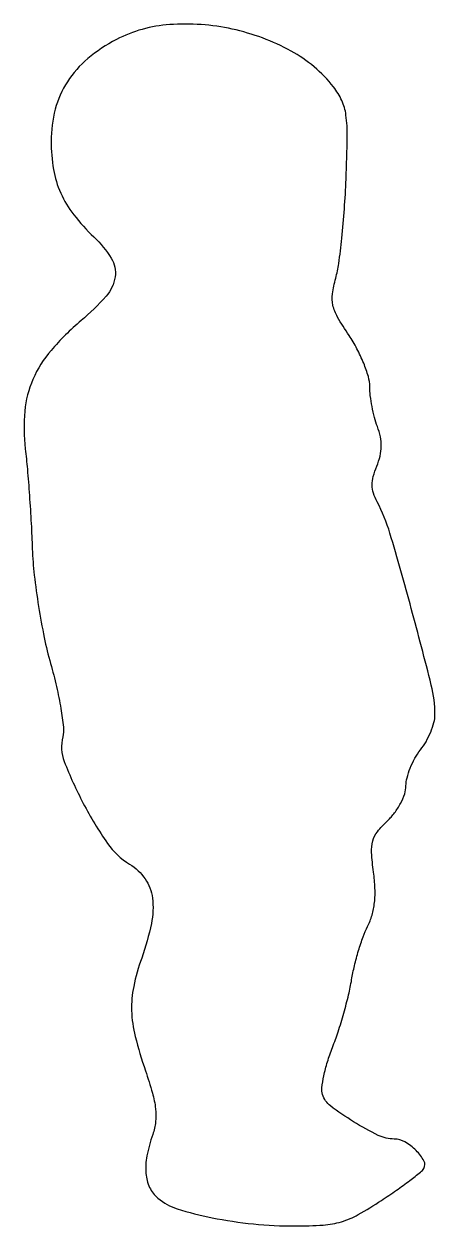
# Model space of a CAD drawing. Extents: x 0 to 57, y 0 to 166.
import ezdxf

# ---------------------------------------------------------------- set-up
doc = ezdxf.new("R2010")
doc.units = 0

msp = doc.modelspace()

# ---------------------------------------------------------------- linework, layer by layer
msp.add_lwpolyline([(13.008071, 163.822259, 0.055138), (9.057647, 161.19261, 0.0757), (6.240437, 157.99484, 0.078468), (4.569899, 154.197957, 0.064557), (4, 149.802457, 0.041897), (4.328046, 145.89442, 0.063185), (5.315981, 142.627843, 0.061194), (7.116674, 139.63828, 0.036587), (9.910724, 136.562909, -0.063752), (12.309548, 133.616522, -0.179095), (12.833536, 131.052036, -0.143752), (11.583504, 128.385949, -0.036586), (8.131157, 125.013582, 0.04046), (3.993266, 120.908509, 0.074717), (1.484754, 116.901553, 0.079789), (0.361732, 112.520777, 0.052384), (0.429391, 107.302531, -0.008149), (0.712881, 104.514698, -0.003688), (0.997724, 100.854493, -0.00365), (1.241645, 96.987114, -0.004988), (1.401156, 93.5, 0.019252), (1.671456, 89.865562, 0.011287), (2.260017, 85.542359, 0.011276), (3.045814, 81.234626, 0.01865), (3.925473, 77.64436, -0.012972), (4.741056, 74.471883, -0.015379), (5.340502, 71.435792, -0.014272), (5.691468, 68.864113, -0.088479), (5.599428, 67.540131, 0.154949), (5.808963, 64.14008, 0.028636), (8.435826, 58.355329, 0.030667), (11.788322, 52.823296, 0.10495), (14.832969, 49.955383, -0.106144), (16.973066, 47.929956, -0.118919), (17.983257, 45.283918, -0.084664), (17.838562, 41.752695, -0.032338), (16.5, 37, 0.033127), (15.397575, 33.061948, 0.060127), (15.108704, 29.735126, 0.053427), (15.610708, 26.179275, 0.021094), (17.021484, 21.437557, -0.013943), (17.987011, 18.354323, -0.040652), (18.417429, 16.167477, -0.056251), (18.418669, 14.378727, -0.055993), (18.021484, 12.631783, 0.035133), (17.219073, 9.677268, 0.069487), (17.082854, 7.256109, 0.090011), (17.601461, 5.322859, 0.106902), (18.75, 3.826431, 0.100966), (21.410054, 2.366563, 0.025423), (26.222737, 1.138475, 0.025192), (31.920354, 0.28531, 0.024571), (37.722785, 0, 0.017154), (41.565545, 0.131874, 0.055001), (44.083309, 0.586126, 0.056095), (46.415035, 1.573234, 0.018366), (49.602443, 3.524215, 0.006387), (51.676429, 4.939343, 0.0086), (53.51476, 6.276146, 0.006229), (55.013088, 7.435156, 0.08681), (55.46514, 7.943595, 0.273469), (55.485826, 8.994073, 0.068893), (54.405167, 10.410419, 0.063966), (52.846798, 11.604235, 0.13225), (51.376689, 12, -0.113974), (49.178954, 12.507563, -0.025114), (45.76719, 14.389869, -0.023282), (42.576023, 16.577419, -0.153679), (41.468103, 18.134787, -0.109189), (41.378683, 19.064822, -0.021849), (41.65465, 20.718512, -0.022142), (42.155268, 22.652264, -0.019068), (42.847052, 24.634787, 0.014847), (43.632127, 26.825058, 0.009705), (44.412551, 29.392719, 0.009764), (45.076292, 31.927183, 0.018387), (45.49612, 34, -0.018143), (45.886418, 35.931864, -0.013814), (46.448259, 38.016521, -0.014022), (47.084562, 39.943557, -0.031567), (47.697767, 41.354112, 0.048831), (48.313734, 42.916183, 0.042373), (48.652083, 44.644459, 0.037301), (48.718919, 46.605684, 0.024049), (48.517649, 48.871675, -0.018631), (48.248269, 51.572246, -0.082032), (48.409948, 53.159142, -0.101506), (49.055169, 54.437095, -0.036701), (50.43813, 55.941877, 0.044227), (51.41848, 57.041291, 0.037939), (52.247451, 58.35192, 0.039687), (52.817242, 59.667216, 0.082553), (53, 60.766585, -0.063973), (53.142461, 61.875476, -0.031937), (53.5875, 63.221152, -0.031077), (54.234373, 64.576229, -0.039772), (55, 65.727129, 0.038297), (55.76558, 66.870643, 0.030741), (56.4125, 68.20326, 0.03169), (56.858142, 69.516649, 0.066035), (57, 70.586069, 0.061487), (56.493908, 74.685962, 0.004938), (53.736729, 85.240787, 0.005462), (50.78027, 95.666648, 0.051083), (49.010599, 99.980196, -0.048093), (48.510415, 101.178969, -0.072424), (48.336369, 102.295929, -0.06654), (48.483087, 103.483694, -0.034242), (48.961418, 104.906855, 0.039846), (49.417537, 106.315965, 0.05458), (49.582751, 107.637757, 0.054649), (49.45798, 108.962708, 0.040081), (49.045158, 110.381227, -0.02716), (48.644559, 111.636071, -0.017008), (48.307015, 113.140612, -0.017062), (48.075006, 114.649545, -0.029619), (48, 115.914619, 0.0712), (47.80501, 117.276989, 0.025454), (47.157601, 119.135417, 0.024648), (46.229886, 121.129762, 0.026689), (45.132259, 122.969002, -0.016707), (43.549818, 125.504264, -0.074124), (42.905341, 127.133815, -0.092368), (42.835737, 128.699512, -0.034128), (43.293752, 130.869483, 0.035093), (43.717239, 132.895167, 0.007963), (44.137758, 136.382391, 0.008207), (44.493447, 140.429122, 0.007891), (44.721656, 144.538657, 0.00577), (44.888005, 150.445956, 0.037974), (44.712749, 153.397935, 0.072702), (44.137345, 155.396249, 0.060325), (42.987026, 157.289364, 0.101674), (37.130366, 162.238683, 0.071224), (29.011624, 165.26469, 0.071269), (20.3758, 165.889833, 0.10213)], format="xyb", close=True)

doc.saveas('drawing.dxf')
